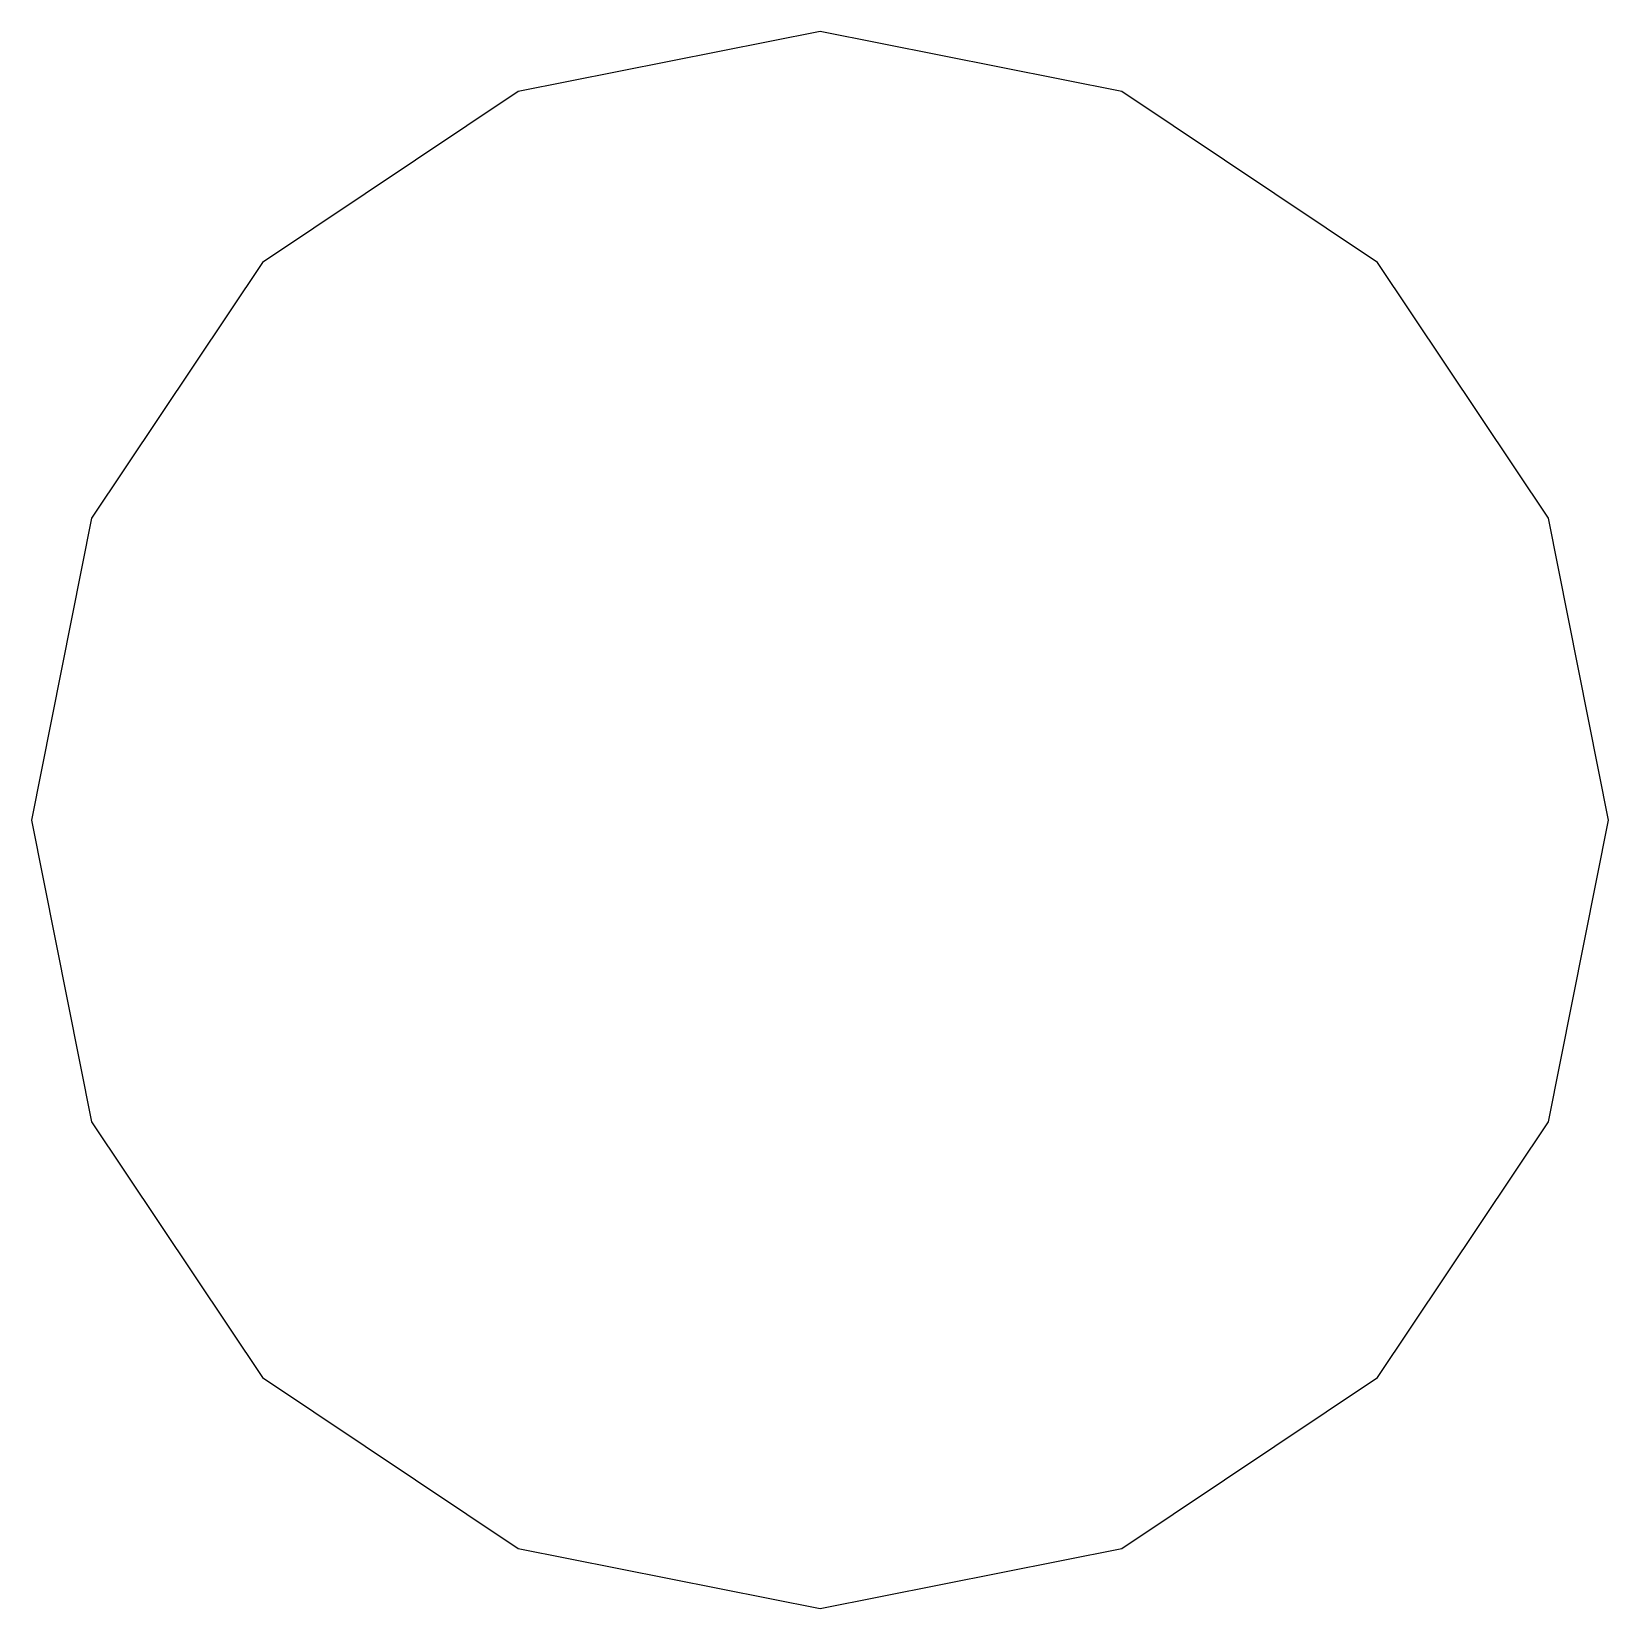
# Model space of a CAD drawing. Extents: x -210 to 599, y -40 to 300.
# Drawn here: x -209.91 to -204.91, y 262.29 to 267.29 of the extents above; entities that cross this region are included whole.
import ezdxf

# ---------------------------------------------------------------- set-up
doc = ezdxf.new("R2010")
doc.units = 0

msp = doc.modelspace()

# ---------------------------------------------------------------- linework, layer by layer
at = {"layer": 'Layer 1'}
for p, q in [((-207.414, 267.292), (-208.370709, 267.101699)), ((-207.414, 267.292), (-208.370709, 267.101699)), ((-207.414, 267.292), (-208.370709, 267.101699)), ((-207.414, 267.292), (-208.370709, 267.101699)), ((-207.414, 267.292), (-208.370709, 267.101699)), ((-207.414, 267.292), (-208.370709, 267.101699)), ((-207.414, 267.292), (-208.370709, 267.101699)), ((-206.457291, 267.101699), (-207.414, 267.292)), ((-206.457291, 267.101699), (-207.414, 267.292)), ((-206.457291, 267.101699), (-207.414, 267.292)), ((-206.457291, 267.101699), (-207.414, 267.292)), ((-206.457291, 267.101699), (-207.414, 267.292)), ((-206.457291, 267.101699), (-207.414, 267.292)), ((-206.457291, 267.101699), (-207.414, 267.292)), ((-208.370709, 267.101699), (-209.181767, 266.559767)), ((-208.370709, 267.101699), (-209.181767, 266.559767)), ((-208.370709, 267.101699), (-209.181767, 266.559767)), ((-208.370709, 267.101699), (-209.181767, 266.559767)), ((-208.370709, 267.101699), (-209.181767, 266.559767)), ((-208.370709, 267.101699), (-209.181767, 266.559767)), ((-208.370709, 267.101699), (-209.181767, 266.559767)), ((-205.646233, 266.559767), (-206.457291, 267.101699)), ((-205.646233, 266.559767), (-206.457291, 267.101699)), ((-205.646233, 266.559767), (-206.457291, 267.101699)), ((-205.646233, 266.559767), (-206.457291, 267.101699)), ((-205.646233, 266.559767), (-206.457291, 267.101699)), ((-205.646233, 266.559767), (-206.457291, 267.101699)), ((-205.646233, 266.559767), (-206.457291, 267.101699)), ((-209.181767, 266.559767), (-209.723699, 265.748709)), ((-209.181767, 266.559767), (-209.723699, 265.748709)), ((-209.181767, 266.559767), (-209.723699, 265.748709)), ((-209.181767, 266.559767), (-209.723699, 265.748709)), ((-209.181767, 266.559767), (-209.723699, 265.748709)), ((-209.181767, 266.559767), (-209.723699, 265.748709)), ((-209.181767, 266.559767), (-209.723699, 265.748709)), ((-205.104301, 265.748709), (-205.646233, 266.559767)), ((-205.104301, 265.748709), (-205.646233, 266.559767)), ((-205.104301, 265.748709), (-205.646233, 266.559767)), ((-205.104301, 265.748709), (-205.646233, 266.559767)), ((-205.104301, 265.748709), (-205.646233, 266.559767)), ((-205.104301, 265.748709), (-205.646233, 266.559767)), ((-205.104301, 265.748709), (-205.646233, 266.559767)), ((-209.723699, 265.748709), (-209.914, 264.792)), ((-209.723699, 265.748709), (-209.914, 264.792)), ((-209.723699, 265.748709), (-209.914, 264.792)), ((-209.723699, 265.748709), (-209.914, 264.792)), ((-209.723699, 265.748709), (-209.914, 264.792)), ((-209.723699, 265.748709), (-209.914, 264.792)), ((-209.723699, 265.748709), (-209.914, 264.792)), ((-204.914, 264.792), (-205.104301, 265.748709)), ((-204.914, 264.792), (-205.104301, 265.748709)), ((-204.914, 264.792), (-205.104301, 265.748709)), ((-204.914, 264.792), (-205.104301, 265.748709)), ((-204.914, 264.792), (-205.104301, 265.748709)), ((-204.914, 264.792), (-205.104301, 265.748709)), ((-204.914, 264.792), (-205.104301, 265.748709)), ((-209.914, 264.792), (-209.723699, 263.835291)), ((-209.914, 264.792), (-209.723699, 263.835291)), ((-209.914, 264.792), (-209.723699, 263.835291)), ((-209.914, 264.792), (-209.723699, 263.835291)), ((-209.914, 264.792), (-209.723699, 263.835291)), ((-209.914, 264.792), (-209.723699, 263.835291)), ((-209.914, 264.792), (-209.723699, 263.835291)), ((-205.104301, 263.835291), (-204.914, 264.792)), ((-205.104301, 263.835291), (-204.914, 264.792)), ((-205.104301, 263.835291), (-204.914, 264.792)), ((-205.104301, 263.835291), (-204.914, 264.792)), ((-205.104301, 263.835291), (-204.914, 264.792)), ((-205.104301, 263.835291), (-204.914, 264.792)), ((-205.104301, 263.835291), (-204.914, 264.792)), ((-204.914, 264.792), (-204.914, 264.792)), ((-204.914, 264.792), (-204.914, 264.792)), ((-204.914, 264.792), (-204.914, 264.792)), ((-204.914, 264.792), (-204.914, 264.792)), ((-204.914, 264.792), (-204.914, 264.792)), ((-204.914, 264.792), (-204.914, 264.792)), ((-204.914, 264.792), (-204.914, 264.792)), ((-209.723699, 263.835291), (-209.181767, 263.024233)), ((-209.723699, 263.835291), (-209.181767, 263.024233)), ((-209.723699, 263.835291), (-209.181767, 263.024233)), ((-209.723699, 263.835291), (-209.181767, 263.024233)), ((-209.723699, 263.835291), (-209.181767, 263.024233)), ((-209.723699, 263.835291), (-209.181767, 263.024233)), ((-209.723699, 263.835291), (-209.181767, 263.024233)), ((-205.646233, 263.024233), (-205.104301, 263.835291)), ((-205.646233, 263.024233), (-205.104301, 263.835291)), ((-205.646233, 263.024233), (-205.104301, 263.835291)), ((-205.646233, 263.024233), (-205.104301, 263.835291)), ((-205.646233, 263.024233), (-205.104301, 263.835291)), ((-205.646233, 263.024233), (-205.104301, 263.835291)), ((-205.646233, 263.024233), (-205.104301, 263.835291)), ((-209.181767, 263.024233), (-208.370709, 262.482301)), ((-209.181767, 263.024233), (-208.370709, 262.482301)), ((-209.181767, 263.024233), (-208.370709, 262.482301)), ((-209.181767, 263.024233), (-208.370709, 262.482301)), ((-209.181767, 263.024233), (-208.370709, 262.482301)), ((-209.181767, 263.024233), (-208.370709, 262.482301)), ((-209.181767, 263.024233), (-208.370709, 262.482301)), ((-206.457291, 262.482301), (-205.646233, 263.024233)), ((-206.457291, 262.482301), (-205.646233, 263.024233)), ((-206.457291, 262.482301), (-205.646233, 263.024233)), ((-206.457291, 262.482301), (-205.646233, 263.024233)), ((-206.457291, 262.482301), (-205.646233, 263.024233)), ((-206.457291, 262.482301), (-205.646233, 263.024233)), ((-206.457291, 262.482301), (-205.646233, 263.024233)), ((-208.370709, 262.482301), (-207.414, 262.292)), ((-208.370709, 262.482301), (-207.414, 262.292)), ((-208.370709, 262.482301), (-207.414, 262.292)), ((-208.370709, 262.482301), (-207.414, 262.292)), ((-208.370709, 262.482301), (-207.414, 262.292)), ((-208.370709, 262.482301), (-207.414, 262.292)), ((-208.370709, 262.482301), (-207.414, 262.292)), ((-207.414, 262.292), (-206.457291, 262.482301)), ((-207.414, 262.292), (-206.457291, 262.482301)), ((-207.414, 262.292), (-206.457291, 262.482301)), ((-207.414, 262.292), (-206.457291, 262.482301)), ((-207.414, 262.292), (-206.457291, 262.482301)), ((-207.414, 262.292), (-206.457291, 262.482301)), ((-207.414, 262.292), (-206.457291, 262.482301))]:
    msp.add_line(p, q, dxfattribs=at)

doc.saveas('drawing.dxf')
